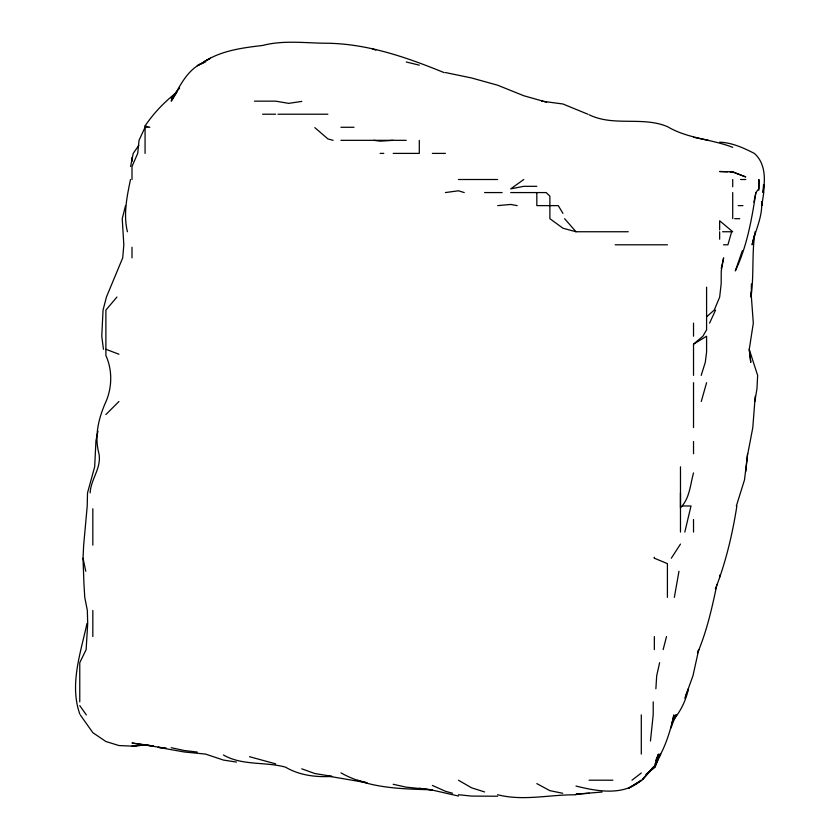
<?xml version="1.0" encoding="UTF-8"?>
<svg xmlns="http://www.w3.org/2000/svg" width="840" height="840" viewBox="0 0 840 840"><rect width="100%" height="100%" fill="white"/><g stroke="black" fill="none" stroke-linecap="round" stroke-linejoin="round"><path stroke-width="1.26" d="M653.226 701.851L653.195 714.913L650.444 741.027M758.825 190.208L758.898 179.508L758.825 188.674L755.895 192.57L753.9 202.062M763.854 184.727L763.77 192.57L761.807 205.622L761.597 201.705C762.741 216.72 755.307 230.486 752.105 244.797L754.299 235.305M680.474 492.912L680.474 507.769C689.766 498.467 690.175 484.89 693.525 472.92M751.128 291.816L750.96 297.034C754.204 275.363 751.579 253.376 755.118 231.746M79.769 701.851L79.769 662.676L86.132 649.614L87.696 623.5L87.339 610.438L84.756 597.387L83.969 584.325L83.013 558.212L83.664 545.15L87.224 505.974L87.507 492.912L94.678 466.798L95.949 440.675L97.955 431.183M755.202 396.281L752.798 427.623L747.8 453.737M655.872 688.79L656.702 675.738L659.621 662.676M763.529 184.727L762.972 192.57C765.597 179.309 765.335 162.907 754.32 153.395C743.421 147.829 732.071 142.643 719.649 142.191M745.763 471.702L747.621 453.737L744.502 479.861L736.355 505.974M130.599 166.446L133.214 153.395L138.831 145.352M755.895 192.57C751.716 219.292 747.086 246.298 735.315 270.921L742.34 250.74M754.856 401.499L756.987 388.447L757.638 375.385L749.207 349.272L750.771 362.324L749.27 349.272L753.312 323.148L751.38 297.034L751.38 283.973M674.341 597.387L678.982 571.263M716.95 584.325C712.1 607.667 706.85 631.166 697.462 653.184M130.505 179.508C126.945 196.623 123.197 214.389 127.418 231.746M684.8 532.087L691.005 505.974L682.374 505.974M736.88 505.974C732.438 534.282 725.781 562.37 715.386 589.071M706.587 382.694L701.264 401.499M721.245 268.548L723.629 257.859L721.255 270.921L721.161 283.973L719.649 297.161L714.242 310.096L706.587 316.796M90.121 492.912C90.836 478.989 101.661 468.048 98.973 453.737C94.143 436.128 98.627 418.026 105.892 401.782L106.029 401.499C112.203 387.156 112.403 369.789 105.892 355.551L105.892 310.096L116.949 297.034M86.951 623.5C80.703 652.827 69.353 684.39 79.769 713.969M125.549 205.622L122.231 218.684L123.816 244.797L122.714 257.859L106.428 297.034L103.047 310.096L101.766 336.21L103.446 349.272M663.159 649.614L666.509 636.562M731.661 231.746L727.923 244.797L723.492 244.797M701.19 375.385L705.296 362.324L706.587 351.96L706.587 336.21L693.525 344.169L693.525 375.385M685.682 695.919L688.453 688.79C685.965 700.276 680.883 710.945 673.323 719.933M697.788 651.987L698.733 649.614L692.979 675.738L684.8 698.292M655.715 760.63L658.424 754.089L654.024 767.141L642.59 779.268M709.558 323.148L715.575 310.096M673.491 719.26L675.727 714.913L671.024 727.965L673.88 714.913C670.75 729.498 665.973 745.469 658.35 758.216M672.2 722.526L676.641 714.913L673.092 719.933M680.474 544.078L671.317 558.212M176.106 93.534L171.181 101.157C179.791 86.415 187.74 67.893 205.202 61.982L197.295 65.709L210.357 58.275L203.753 61.982C221.13 50.557 242.393 47.838 262.595 45.465C283.973 39.848 306.117 43.249 327.883 43.249C368.498 43.974 407.054 57.529 444.224 72.65M657.888 758.216L660.723 754.089L654.633 767.141L659.904 754.089L655.095 767.141L649.331 771.666M145.068 153.395L145.068 125.948C153.783 112.97 164.692 101.598 177.093 92.096M179.613 88.095L171.181 98.154L173.891 95.634M642.537 779.268L653.31 767.141L642.054 780.202L628.236 788.413L641.298 780.202C623.522 796.215 597.167 791.343 575.999 786.051M105.892 414.561L118.955 401.499M645.96 774.48L654.35 767.141L651.336 769.461M693.525 344.169L702.88 336.21L706.587 329.847L706.587 287.154M631.974 780.202L641.298 773.021M523.772 179.508L510.709 188.874L523.772 186.322L536.823 186.322M301.77 101.398L288.719 103.373L275.656 101.157L254.478 101.157M445.41 192.57L458.472 190.785L464.257 192.57M136.752 745.553L132.006 746.109L118.955 745.542L105.892 741.521L92.831 732.659L80.273 714.913M139.136 745.279L143.882 744.723M589.344 793.264L575.999 794.178L602.123 792.025M497.648 205.622L510.709 204.446L517.146 205.622M145.068 745.038L132.006 743.033L153.374 745.973L145.068 745.038L132.006 746.109L147.683 744.775M575.999 794.808C549.885 794.472 523.373 801.36 497.648 794.735M393.183 140.333L380.121 141.172L373.926 140.333M497.648 796.226L471.534 796.089L458.472 794.724M262.595 114.219L275.656 114.219M277.988 114.219L327.883 114.219M340.945 127.27L354.007 127.27M340.945 140.333L406.245 140.333M732.711 147.357C711.354 139.03 687.582 138.642 667.412 126.62C642.327 116.109 613.841 126.851 589.061 114.744M380.121 153.395L383.806 153.395M393.183 153.395L419.296 153.395L419.296 140.333M432.358 153.395L445.41 153.395M458.472 179.508L497.648 179.508M740.523 179.508L745.763 179.508M484.596 192.57L502.142 192.57M510.709 192.57L546.21 192.57L549.885 196.214L549.885 218.684L562.947 228.218L575.999 231.746L628.236 231.746M738.15 205.622L742.938 205.622M734.664 218.684L739.767 218.684M722.558 231.746L732.711 231.746L719.649 220.752L719.649 229.877M615.174 244.797L667.412 244.797M589.061 780.202L612.875 780.202M727.482 171.801L719.649 171.518L732.711 171.853L745.763 176.957L732.711 171.99L730.097 171.896M331.8 776.433C315.788 777.294 299.576 775.446 285.495 767.141C265.041 761.534 242.351 765.88 223.419 754.981M301.77 768.831L314.832 773.535L331.8 776.297M340.945 772.852C368.781 788.571 401.342 788.855 432.358 789.821L406.245 787.175L393.183 784.276M541.695 101.157L562.947 103.992L587.885 114.219M197.295 752.062L184.244 750.509L171.181 747.695M161.69 747.779L158.13 747.327L184.244 751.978L205.559 754.089L223.419 760.064L236.481 762.079M164.062 748.073L166.435 748.367L145.068 745.038M419.296 788.225L432.358 790.094L458.472 796.047M708.361 140.333L693.525 137.277M327.883 776.076L367.059 782.786L357.409 780.202M562.726 793.264L549.885 790.671L536.823 783.615M445.41 72.534L471.534 77.963L497.648 85.208L523.772 95.739L546.588 102.197M275.656 763.865L249.533 756.703M406.245 61.982L419.296 65.163M333.102 140.333L327.883 138.894L314.832 127.627M145.068 125.948L149.825 127.27L145.068 127.27L139.03 140.333L137.708 153.395L132.006 166.446L132.006 179.508M452.54 793.264L445.41 791.259L432.358 785.442M484.596 791.952L471.534 787.794L458.472 780.234M372.614 48.92L375.827 50.085M105.892 349.272L118.955 354.249M654.35 558.212L654.35 557.298L654.36 558.212L667.412 563.64L667.412 597.387M564.606 218.684L575.999 231.746M79.769 705.621L86.32 714.913M562.947 213.413L558.264 205.622L536.823 205.622L536.823 192.57M83.013 558.212L85.785 571.263M732.711 179.508L732.711 186.774M732.711 192.57L732.711 218.684M719.649 231.746L719.649 239.201M719.649 575.075L719.649 577.626M693.525 323.148L693.525 336.21M693.525 382.704L693.525 427.623M693.525 441.483L693.525 453.737M693.525 519.477L693.525 532.087M680.474 466.798L680.474 532.087M654.35 636.562L654.35 649.614M641.298 714.913L641.298 754.089M132.006 157.5L132.006 161.333M132.006 247.244L132.006 257.859M92.831 508.725L92.831 545.15M92.831 610.438L92.831 636.562"/></g></svg>
